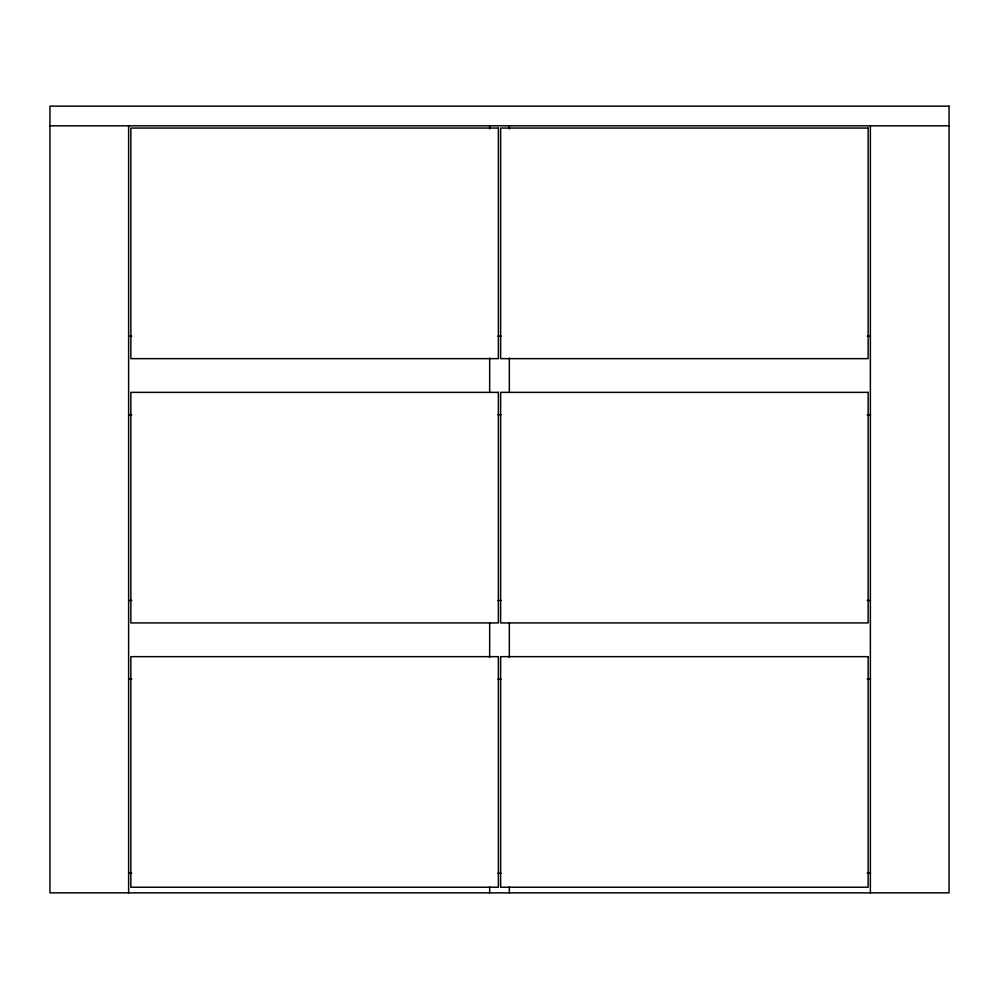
<?xml version="1.0" encoding="UTF-8"?>
<svg xmlns="http://www.w3.org/2000/svg" width="999" height="999" viewBox="0 0 999 999"><rect width="100%" height="100%" fill="white"/><g stroke="black" fill="none" stroke-linecap="round" stroke-linejoin="round"><path stroke-width="1.5" d="M49.95 125.812L949.05 125.812M128.621 336.163L131.743 336.163M497.939 336.163L501.061 336.163M867.257 336.163L870.379 336.163M128.621 414.835L131.743 414.835M497.939 414.835L501.061 414.835M867.257 414.835L870.379 414.835M128.621 600.461L131.743 600.461M497.939 600.461L501.061 600.461M867.257 600.461L870.379 600.461M128.621 679.133L131.743 679.133M497.939 679.133L501.061 679.133M867.257 679.133L870.379 679.133M128.621 873.188L131.743 873.188M497.939 873.188L501.061 873.188M867.257 873.188L870.379 873.188M870.379 125.812L870.379 892.856M509.34 125.812L509.34 128.933M509.34 358.104L509.34 392.407M509.34 623.139L509.34 657.442M509.34 886.625L509.34 892.856M489.66 125.812L489.66 128.933M489.66 358.104L489.66 392.407M489.66 623.139L489.66 657.442M489.66 886.625L489.66 892.856M128.621 125.812L128.621 892.856M949.05 106.144L49.95 106.144L49.95 892.856L949.05 892.856L949.05 106.144M498.376 128.059L130.869 128.059L130.869 358.641L498.376 358.641L498.376 128.059M868.131 128.059L500.624 128.059L500.624 358.641L868.131 358.641L868.131 128.059M498.376 392.357L130.869 392.357L130.869 622.939L498.376 622.939L498.376 392.357M868.131 392.357L500.624 392.357L500.624 622.939L868.131 622.939L868.131 392.357M498.376 656.655L130.869 656.655L130.869 887.237L498.376 887.237L498.376 656.655M868.131 656.655L500.624 656.655L500.624 887.237L868.131 887.237L868.131 656.655"/></g></svg>
